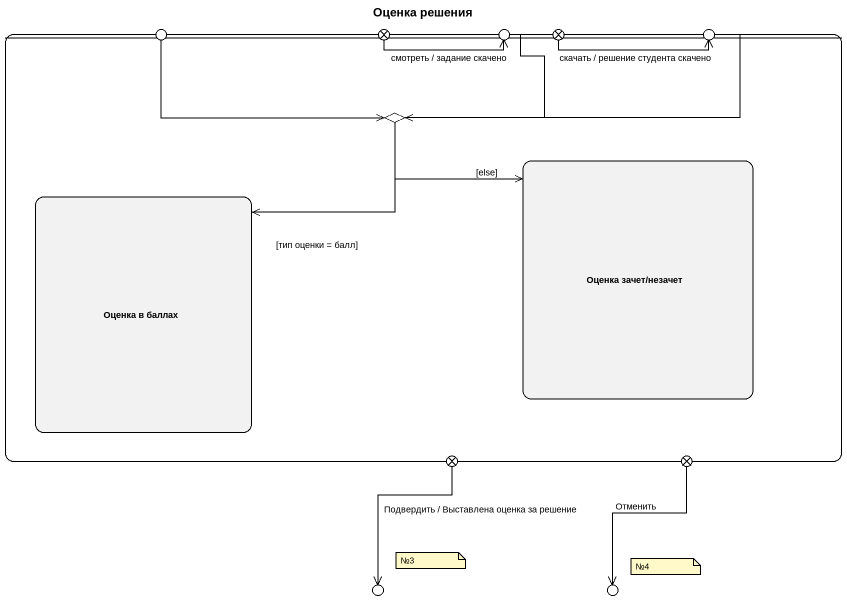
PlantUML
@startuml
title Оценка решения
hide empty description
state " " as state1 {
  state choice1 <<choice>>
  state "Оценка зачет/незачет" as Оценка_зачет_незачет
  state "Оценка в баллах" as Оценка_в_баллах
}
state entry1 <<choice>>
state exit1 <<choice>>
state entry2 <<choice>>
state exit2 <<choice>>
state entry3 <<choice>>
state exit3 <<choice>>
state exit4 <<choice>>
state entry4 <<choice>>
state entry5 <<choice>>
entry1 -right-> choice1
exit1 -right-> entry2 : смотреть / задание скачено
entry2 --> choice1
exit2 -right-> entry3 : скачать / решение студента скачено
entry3 -left-> choice1
choice1 --> Оценка_зачет_незачет : [else]
choice1 --> Оценка_в_баллах : [тип оценки = балл]
exit3 --> entry4 : Подвердить / Выставлена оценка за решение
exit4 --> entry5 : Отменить
note as N1
  №3
end note
note as N2
  №4
end note
@enduml
